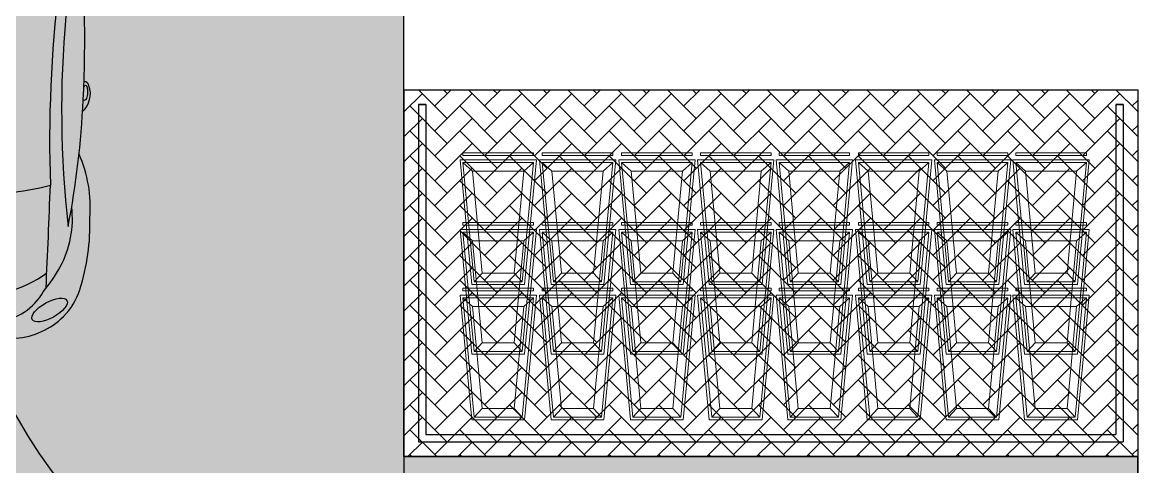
# Model space of a CAD drawing. Header units: inches. Extents: x -309 to 190, y -1585 to -1350.
# Drawn here: x -244.13 to -236.53, y -1383.18 to -1380.15 of the extents above; entities that cross this region are included whole.
import ezdxf
from ezdxf.lldxf.tags import DXFTag

# ---------------------------------------------------------------- set-up
doc = ezdxf.new("R2010")
doc.units = ezdxf.units.IN
doc.header["$MEASUREMENT"] = 0
doc.layers.get('0').update_dxf_attribs({"color": 9, "linetype": 'CONTINUOUS'})
for name, color, linetype in [('CARP', 9, 'CONTINUOUS'), ('CO-autos', 9, 'CONTINUOUS'), ('HACHS', 9, 'CONTINUOUS'), ('PROY', 9, 'HIDDEN2')]:
    doc.layers.add(name, color=color, linetype=linetype)
doc.layers.add('None', color=9, linetype='CONTINUOUS', lineweight=5)
tags = doc.linetypes.add('HIDDEN2', pattern=[0.1875, 0.125, -0.0625]).pattern_tags.tags
tags[6:7] = [DXFTag(74, 4), DXFTag(75, 0), DXFTag(340, '0'), DXFTag(46, 1.0), DXFTag(50, 0.0), DXFTag(44, 0.0), DXFTag(45, 0.0)]
tags[4:5] = [DXFTag(74, 4), DXFTag(75, 0), DXFTag(340, '0'), DXFTag(46, 1.0), DXFTag(50, 0.0), DXFTag(44, 0.0), DXFTag(45, 0.0)]

# ---------------------------------------------------------------- blocks, each defined once
blk = doc.blocks.new('newbp')
at = {"linetype": 'Continuous'}
for centre, radius, start, end in [((-0.0082, 0.7726), 0.0318, 97.34701, 181.04705), ((-0.0046, 0.7821), 0.0102, 105.92501, 249.04371), ((0.0392, 0.6593), 0.1537, 42.31848, 109.57804), ((0.029, 0.6645), 0.1324, 87.10466, 105.92501), ((0.0399, 0.7308), 0.0661, 63.21809, 93.64826), ((0.7711, -0.0389), 0.8513, 85.54765, 113.83054), ((0.8797, -0.5761), 1.3866, 72.33332, 91.7581), ((-0.2954, -6.3359), 7.1125, 86.98264, 96.31375), ((0.0609, 0.7729), 0.0191, 341.30473, 62.64473), ((-0.1867, -4.9427), 5.7156, 79.10653, 87.33549), ((1.1721, 0.3418), 0.4233, 44.63463, 72.33332), ((0.1417, 7.3756), 6.7477, 264.88453, 276.39626), ((0.8451, 0.0556), 0.6418, 61.37851, 96.95324), ((0.3473, 9.0377), 8.487, 263.27314, 271.89151), ((0.666, -0.2725), 1.0156, 50.34167, 61.37851), ((1.138, 0.3017), 0.4758, 3.79089, 45.18436), ((-1.2672, 0.0671), 1.9565, 357.93702, 14.4502), ((-1.5754, -60.4002), 60.9953, 87.306076, 87.930416), ((0.5026, 0.0407), 0.8476, 357.01927, 35.43946), ((1.1447, 0.1976), 0.3549, 3.29778, 61.46226)]:
    blk.add_arc(centre, radius, start, end, dxfattribs=at)
blk.add_ellipse((1.4316, 0.5507), major_axis=(-0.0614, 0.1116), ratio=0.405921, dxfattribs=at)
blk = doc.blocks.new('Nbettle_Pl')
at = {"xscale": 1.088628099999992, "yscale": 1.088628099999992, "zscale": 1.088628099999992, "rotation": 180}
blk.add_blockref('newbp', (0.9961, -0.1738), dxfattribs=at)

msp = doc.modelspace()

# ---------------------------------------------------------------- hatches: boundary and pattern name
at = {"layer": 'HACHS'}
h = msp.add_hatch(dxfattribs=at)
h.set_pattern_fill('AR-HBONE', color=256, scale=0.03, angle=-1e-14)
edge = h.paths.add_edge_path()
edge.add_line((-257.5318, -1375.7982), (-262.5318, -1375.7982))
edge.add_line((-262.5318, -1375.7982), (-262.5318, -1379.3882))
edge.add_line((-262.5318, -1379.3882), (-264.4918, -1379.3882))
edge.add_line((-264.4918, -1379.3882), (-264.4918, -1375.571))
edge.add_line((-264.4918, -1375.571), (-268.5332, -1379.6124))
edge.add_line((-268.5332, -1379.6124), (-268.5332, -1380.2142))
edge.add_line((-268.5332, -1380.2142), (-263.5318, -1380.2142))
edge.add_line((-263.5318, -1380.2142), (-263.5318, -1395.2142))
edge.add_line((-263.5318, -1395.2142), (-268.5318, -1395.2142))
edge.add_line((-268.5318, -1395.2142), (-268.5318, -1397.7142))
edge.add_line((-268.5318, -1397.7142), (-263.5318, -1397.7142))
edge.add_line((-263.5318, -1397.7142), (-263.5318, -1415.2142))
edge.add_line((-263.5318, -1415.2142), (-268.403, -1415.2142))
edge.add_line((-268.403, -1415.2142), (-264.409, -1419.2082))
edge.add_line((-264.409, -1419.2082), (-236.5318, -1419.2082))
edge.add_line((-236.5318, -1419.2082), (-236.5318, -1417.9618))
edge.add_line((-236.5318, -1417.9618), (-241.5318, -1417.9618))
edge.add_line((-241.5318, -1417.9618), (-241.5318, -1400.4618))
edge.add_line((-241.5318, -1400.4618), (-236.5318, -1400.4618))
edge.add_line((-236.5318, -1400.4618), (-236.5318, -1395.3142))
edge.add_line((-236.5318, -1395.3142), (-241.5318, -1395.3142))
edge.add_line((-241.5318, -1395.3142), (-241.5318, -1375.7982))
edge.add_line((-241.5318, -1375.7982), (-246.5318, -1375.7982))
edge.add_line((-246.5318, -1375.7982), (-246.5318, -1378.4182))
edge.add_arc((-246.9318, -1378.4182), 0.4, -90, 0, ccw=False)
edge.add_line((-246.9318, -1378.8182), (-257.1318, -1378.8182))
edge.add_arc((-257.1318, -1378.4182), 0.4, 180, 270, ccw=False)
edge.add_line((-257.5318, -1378.4182), (-257.5318, -1376.0565))
edge.add_line((-257.5318, -1376.0565), (-257.5318, -1375.7982))
h.paths.add_polyline_path([(-247.5318, -1385.3142), (-257.5318, -1385.3142), (-257.5318, -1395.3142), (-247.5318, -1395.3142)], flags=16)
h.paths.add_polyline_path([(-257.5318, -1397.7142), (-247.5318, -1397.7142), (-247.5318, -1412.7142), (-257.5318, -1412.7142)], flags=16)
h.paths.add_polyline_path([(-238.3318, -1395.6392), (-238.3318, -1397.4892), (-237.9318, -1397.4892), (-237.9318, -1395.6392)], flags=0)
h.paths.add_polyline_path([(-237.5318, -1395.6392), (-237.5318, -1397.4892), (-237.1318, -1397.4892), (-237.1318, -1395.6392)], flags=16)
h.paths.add_polyline_path([(-238.3318, -1395.6392), (-238.3318, -1397.4892), (-237.9318, -1397.4892), (-237.9318, -1395.6392)], flags=16)
h.paths.add_polyline_path([(-237.5318, -1395.6392), (-237.5318, -1397.4892), (-237.1318, -1397.4892), (-237.1318, -1395.6392)], flags=0)
h.paths.add_polyline_path([(-239.5318, -1395.6392), (-239.5318, -1397.4892), (-239.9318, -1397.4892), (-239.9318, -1395.6392)], flags=0)
h.paths.add_polyline_path([(-240.3318, -1395.6392), (-240.3318, -1397.4892), (-240.7318, -1397.4892), (-240.7318, -1395.6392)], flags=16)
h.paths.add_polyline_path([(-241.1318, -1395.6392), (-241.1318, -1397.4892), (-241.5318, -1397.4892), (-241.5318, -1395.6392)], flags=16)
h.paths.add_polyline_path([(-241.9318, -1395.6392), (-241.9318, -1397.4892), (-242.3318, -1397.4892), (-242.3318, -1395.6392)], flags=0)
h.paths.add_polyline_path([(-238.7318, -1395.6392), (-238.7318, -1397.4892), (-239.1318, -1397.4892), (-239.1318, -1395.6392)], flags=16)
h.paths.add_polyline_path([(-239.5318, -1395.6392), (-239.5318, -1397.4892), (-239.9318, -1397.4892), (-239.9318, -1395.6392)], flags=16)
h.paths.add_polyline_path([(-240.3318, -1395.6392), (-240.3318, -1397.4892), (-240.7318, -1397.4892), (-240.7318, -1395.6392)], flags=0)
h.paths.add_polyline_path([(-241.9318, -1395.6392), (-241.9318, -1397.4892), (-242.3318, -1397.4892), (-242.3318, -1395.6392)], flags=16)
h.paths.add_polyline_path([(-238.7318, -1395.6392), (-238.7318, -1397.4892), (-239.1318, -1397.4892), (-239.1318, -1395.6392)], flags=0)
h.paths.add_polyline_path([(-243.1318, -1395.6392), (-243.1318, -1397.4892), (-242.7318, -1397.4892), (-242.7318, -1395.6392)], flags=16)
h.paths.add_polyline_path([(-243.9318, -1395.6392), (-243.9318, -1397.4892), (-243.5318, -1397.4892), (-243.5318, -1395.6392)], flags=0)
h.paths.add_polyline_path([(-243.1318, -1395.6392), (-243.1318, -1397.4892), (-242.7318, -1397.4892), (-242.7318, -1395.6392)], flags=0)
h.paths.add_polyline_path([(-243.9318, -1395.6392), (-243.9318, -1397.4892), (-243.5318, -1397.4892), (-243.5318, -1395.6392)], flags=16)
h.paths.add_polyline_path([(-244.7318, -1395.6392), (-244.7318, -1397.4892), (-244.3318, -1397.4892), (-244.3318, -1395.6392)], flags=16)
h.paths.add_polyline_path([(-258.3318, -1395.6392), (-258.3318, -1397.4892), (-257.9318, -1397.4892), (-257.9318, -1395.6392)], flags=16)
h.paths.add_polyline_path([(-259.9318, -1395.6392), (-259.9318, -1397.4892), (-259.5318, -1397.4892), (-259.5318, -1395.6392)], flags=16)
h.paths.add_polyline_path([(-259.1318, -1395.6392), (-259.1318, -1397.4892), (-258.7318, -1397.4892), (-258.7318, -1395.6392)], flags=0)
h.paths.add_polyline_path([(-258.3318, -1395.6392), (-258.3318, -1397.4892), (-257.9318, -1397.4892), (-257.9318, -1395.6392)], flags=0)
h.paths.add_polyline_path([(-259.9318, -1395.6392), (-259.9318, -1397.4892), (-259.5318, -1397.4892), (-259.5318, -1395.6392)], flags=0)
h.paths.add_polyline_path([(-259.1318, -1395.6392), (-259.1318, -1397.4892), (-258.7318, -1397.4892), (-258.7318, -1395.6392)], flags=16)
h.paths.add_polyline_path([(-246.3318, -1395.6392), (-246.3318, -1397.4892), (-245.9318, -1397.4892), (-245.9318, -1395.6392)], flags=0)
h.paths.add_polyline_path([(-245.5318, -1395.6392), (-245.5318, -1397.4892), (-245.1318, -1397.4892), (-245.1318, -1395.6392)], flags=16)
h.paths.add_polyline_path([(-247.1318, -1395.6392), (-247.1318, -1397.4892), (-246.7318, -1397.4892), (-246.7318, -1395.6392)], flags=16)
h.paths.add_polyline_path([(-246.3318, -1395.6392), (-246.3318, -1397.4892), (-245.9318, -1397.4892), (-245.9318, -1395.6392)], flags=16)
h.paths.add_polyline_path([(-245.5318, -1395.6392), (-245.5318, -1397.4892), (-245.1318, -1397.4892), (-245.1318, -1395.6392)], flags=0)
h.paths.add_polyline_path([(-247.1318, -1395.6392), (-247.1318, -1397.4892), (-246.7318, -1397.4892), (-246.7318, -1395.6392)], flags=0)
h.paths.add_polyline_path([(-256.3318, -1395.6392), (-256.3318, -1397.4892), (-256.7318, -1397.4892), (-256.7318, -1395.6392)], flags=0)
h.paths.add_polyline_path([(-257.1318, -1395.6392), (-257.1318, -1397.4892), (-257.5318, -1397.4892), (-257.5318, -1395.6392)], flags=16)
h.paths.add_polyline_path([(-253.1318, -1395.6392), (-253.1318, -1397.4892), (-253.5318, -1397.4892), (-253.5318, -1395.6392)], flags=0)
h.paths.add_polyline_path([(-253.9318, -1395.6392), (-253.9318, -1397.4892), (-254.3318, -1397.4892), (-254.3318, -1395.6392)], flags=0)
h.paths.add_polyline_path([(-254.7318, -1395.6392), (-254.7318, -1397.4892), (-255.1318, -1397.4892), (-255.1318, -1395.6392)], flags=0)
h.paths.add_polyline_path([(-255.5318, -1395.6392), (-255.5318, -1397.4892), (-255.9318, -1397.4892), (-255.9318, -1395.6392)], flags=16)
h.paths.add_polyline_path([(-252.3318, -1395.6392), (-252.3318, -1397.4892), (-252.7318, -1397.4892), (-252.7318, -1395.6392)], flags=0)
h.paths.add_polyline_path([(-247.5318, -1395.6392), (-247.5318, -1397.4892), (-247.9318, -1397.4892), (-247.9318, -1395.6392)], flags=16)
h.paths.add_polyline_path([(-249.1318, -1395.6392), (-249.1318, -1397.4892), (-249.5318, -1397.4892), (-249.5318, -1395.6392)], flags=16)
h.paths.add_polyline_path([(-249.9318, -1395.6392), (-249.9318, -1397.4892), (-250.3318, -1397.4892), (-250.3318, -1395.6392)], flags=0)
h.paths.add_polyline_path([(-250.7318, -1395.6392), (-250.7318, -1397.4892), (-251.1318, -1397.4892), (-251.1318, -1395.6392)], flags=0)
h.paths.add_polyline_path([(-251.5318, -1395.6392), (-251.5318, -1397.4892), (-251.9318, -1397.4892), (-251.9318, -1395.6392)], flags=16)
h.paths.add_polyline_path([(-248.3318, -1395.6392), (-248.3318, -1397.4892), (-248.7318, -1397.4892), (-248.7318, -1395.6392)], flags=0)
h.paths.add_polyline_path([(-256.3318, -1395.6392), (-256.3318, -1397.4892), (-256.7318, -1397.4892), (-256.7318, -1395.6392)], flags=16)
h.paths.add_polyline_path([(-257.1318, -1395.6392), (-257.1318, -1397.4892), (-257.5318, -1397.4892), (-257.5318, -1395.6392)], flags=0)
h.paths.add_polyline_path([(-253.1318, -1395.6392), (-253.1318, -1397.4892), (-253.5318, -1397.4892), (-253.5318, -1395.6392)], flags=16)
h.paths.add_polyline_path([(-253.9318, -1395.6392), (-253.9318, -1397.4892), (-254.3318, -1397.4892), (-254.3318, -1395.6392)], flags=16)
h.paths.add_polyline_path([(-254.7318, -1395.6392), (-254.7318, -1397.4892), (-255.1318, -1397.4892), (-255.1318, -1395.6392)], flags=16)
h.paths.add_polyline_path([(-255.5318, -1395.6392), (-255.5318, -1397.4892), (-255.9318, -1397.4892), (-255.9318, -1395.6392)], flags=0)
h.paths.add_polyline_path([(-252.3318, -1395.6392), (-252.3318, -1397.4892), (-252.7318, -1397.4892), (-252.7318, -1395.6392)], flags=16)
h.paths.add_polyline_path([(-247.5318, -1395.6392), (-247.5318, -1397.4892), (-247.9318, -1397.4892), (-247.9318, -1395.6392)], flags=0)
h.paths.add_polyline_path([(-249.1318, -1395.6392), (-249.1318, -1397.4892), (-249.5318, -1397.4892), (-249.5318, -1395.6392)], flags=0)
h.paths.add_polyline_path([(-249.9318, -1395.6392), (-249.9318, -1397.4892), (-250.3318, -1397.4892), (-250.3318, -1395.6392)], flags=16)
h.paths.add_polyline_path([(-250.7318, -1395.6392), (-250.7318, -1397.4892), (-251.1318, -1397.4892), (-251.1318, -1395.6392)], flags=16)
h.paths.add_polyline_path([(-251.5318, -1395.6392), (-251.5318, -1397.4892), (-251.9318, -1397.4892), (-251.9318, -1395.6392)], flags=0)
h.paths.add_polyline_path([(-248.3318, -1395.6392), (-248.3318, -1397.4892), (-248.7318, -1397.4892), (-248.7318, -1395.6392)], flags=16)
h.paths.add_polyline_path([(-260.7318, -1395.6392), (-260.7318, -1397.4892), (-260.3318, -1397.4892), (-260.3318, -1395.6392)], flags=16)
h.paths.add_polyline_path([(-261.5318, -1395.6392), (-261.5318, -1397.4892), (-261.1318, -1397.4892), (-261.1318, -1395.6392)], flags=16)
h.paths.add_polyline_path([(-262.3318, -1395.6392), (-262.3318, -1397.4892), (-261.9318, -1397.4892), (-261.9318, -1395.6392)], flags=16)
h.paths.add_polyline_path([(-263.1318, -1395.6392), (-263.1318, -1397.4892), (-262.7318, -1397.4892), (-262.7318, -1395.6392)], flags=16)
h.paths.add_polyline_path([(-261.5318, -1395.6392), (-261.5318, -1397.4892), (-261.1318, -1397.4892), (-261.1318, -1395.6392)], flags=0)
h.paths.add_polyline_path([(-262.3318, -1395.6392), (-262.3318, -1397.4892), (-261.9318, -1397.4892), (-261.9318, -1395.6392)], flags=0)
h.paths.add_polyline_path([(-263.1318, -1395.6392), (-263.1318, -1397.4892), (-262.7318, -1397.4892), (-262.7318, -1395.6392)], flags=0)
h.paths.add_polyline_path([(-243.7431, -1376.3182), (-243.7431, -1378.1682), (-243.3431, -1378.1682), (-243.3431, -1376.3182)], flags=0)
h.paths.add_polyline_path([(-242.9431, -1376.3182), (-242.9431, -1378.1682), (-242.5431, -1378.1682), (-242.5431, -1376.3182)], flags=16)
h.paths.add_polyline_path([(-242.1431, -1376.3182), (-242.1431, -1378.1682), (-241.7431, -1378.1682), (-241.7431, -1376.3182)], flags=0)
h.paths.add_polyline_path([(-243.7431, -1376.3182), (-243.7431, -1378.1682), (-243.3431, -1378.1682), (-243.3431, -1376.3182)], flags=16)
h.paths.add_polyline_path([(-242.9431, -1376.3182), (-242.9431, -1378.1682), (-242.5431, -1378.1682), (-242.5431, -1376.3182)], flags=0)
h.paths.add_polyline_path([(-242.1431, -1376.3182), (-242.1431, -1378.1682), (-241.7431, -1378.1682), (-241.7431, -1376.3182)], flags=16)
h.paths.add_polyline_path([(-244.1431, -1376.3182), (-244.1431, -1378.1682), (-244.5431, -1378.1682), (-244.5431, -1376.3182)], flags=16)
h.paths.add_polyline_path([(-246.1431, -1376.3182), (-246.1431, -1378.1682), (-245.7431, -1378.1682), (-245.7431, -1376.3182)], flags=16)
h.paths.add_polyline_path([(-244.9431, -1376.3182), (-244.9431, -1378.1682), (-245.3431, -1378.1682), (-245.3431, -1376.3182)], flags=16)
h.paths.add_polyline_path([(-244.9431, -1376.3182), (-244.9431, -1378.1682), (-245.3431, -1378.1682), (-245.3431, -1376.3182)], flags=0)
h = msp.add_hatch(dxfattribs=at)
h.set_pattern_fill('AR-HBONE', color=256, scale=0.03, angle=-1e-14)
h.paths.add_polyline_path([(-236.5318, -1383.1142), (-241.5318, -1383.1142), (-241.5318, -1395.3142), (-236.5318, -1395.3142)])
h.paths.add_polyline_path([(-236.5318, -1400.4618), (-241.5318, -1400.4618), (-241.5318, -1417.9618), (-236.5318, -1417.9618)])
h.paths.add_polyline_path([(-257.5318, -1397.7142), (-247.5318, -1397.7142), (-247.5318, -1412.7142), (-257.5318, -1412.7142)])
h.paths.add_polyline_path([(-247.5318, -1385.3142), (-257.5318, -1385.3142), (-257.5318, -1395.3142), (-247.5318, -1395.3142)])
h.paths.add_polyline_path([(-268.5318, -1395.2142), (-263.5318, -1395.2142), (-263.5318, -1380.2142), (-268.5318, -1380.2142)])
h.paths.add_polyline_path([(-263.5318, -1415.2142), (-268.5318, -1415.2142), (-268.5318, -1397.7142), (-263.5318, -1397.7142)])
h = msp.add_hatch(dxfattribs=at)
h.set_pattern_fill('AR-HBONE', color=256, scale=0.03, angle=-1e-14)
h.paths.add_polyline_path([(-236.5318, -1383.1142), (-241.5318, -1383.1142), (-241.5318, -1380.6142), (-236.5318, -1380.6142)])

# ---------------------------------------------------------------- linework, layer by layer
for p, q in [((-241.5318, -1380.6142), (-241.5318, -1395.3142)), ((-241.5318, -1380.6142), (-236.5318, -1380.6142)), ((-241.5318, -1380.6142), (-236.5318, -1380.6142)), ((-241.5318, -1380.6142), (-241.5318, -1395.3142)), ((-241.5318, -1380.6142), (-236.5318, -1380.6142)), ((-241.5318, -1380.6142), (-236.5318, -1380.6142)), ((-236.5318, -1380.6142), (-236.5318, -1395.3142)), ((-236.5318, -1380.6142), (-236.5318, -1395.3142)), ((-241.3818, -1380.7142), (-241.4318, -1380.7142)), ((-241.4318, -1380.7142), (-241.4318, -1383.0142)), ((-241.4318, -1380.7142), (-241.3818, -1380.7142)), ((-241.3818, -1380.7142), (-241.4318, -1380.7142)), ((-241.4318, -1380.7142), (-241.4318, -1383.0142)), ((-241.4318, -1380.7142), (-241.3818, -1380.7142)), ((-241.4318, -1380.7142), (-241.4318, -1383.0142)), ((-241.4318, -1380.7142), (-241.4318, -1383.0142)), ((-241.4318, -1380.7142), (-241.4318, -1383.0142)), ((-241.3818, -1380.7142), (-241.3818, -1382.9642)), ((-241.3818, -1380.7142), (-241.3818, -1382.9642)), ((-236.6318, -1380.7142), (-236.6818, -1380.7142)), ((-236.6818, -1380.7142), (-236.6318, -1380.7142)), ((-236.6818, -1380.7142), (-236.6818, -1382.9642)), ((-236.6318, -1380.7142), (-236.6818, -1380.7142)), ((-236.6818, -1380.7142), (-236.6318, -1380.7142)), ((-236.6818, -1380.7142), (-236.6818, -1382.9642)), ((-236.6318, -1380.7142), (-236.6318, -1383.0142)), ((-236.6318, -1380.7142), (-236.6318, -1383.0142)), ((-236.6318, -1380.7142), (-236.6318, -1383.0142)), ((-236.6318, -1380.7142), (-236.6318, -1383.0142)), ((-241.3818, -1382.9642), (-236.6818, -1382.9642)), ((-241.3818, -1382.9642), (-236.6818, -1382.9642)), ((-241.4318, -1383.0142), (-236.6318, -1383.0142)), ((-241.4318, -1383.0142), (-236.6318, -1383.0142)), ((-241.5318, -1383.1142), (-236.5318, -1383.1142)), ((-241.5318, -1383.1142), (-236.5318, -1383.1142)), ((-241.5318, -1383.1142), (-236.5318, -1383.1142)), ((-241.5318, -1383.1142), (-236.5318, -1383.1142))]:
    msp.add_line(p, q)
for points in [[(-236.5318, -1383.1142), (-241.5318, -1383.1142), (-241.5318, -1380.6142), (-236.5318, -1380.6142)], [(-236.5318, -1383.1142), (-241.5318, -1383.1142), (-241.5318, -1395.3142), (-236.5318, -1395.3142)]]:
    msp.add_lwpolyline(points, close=True)
at = {"layer": 'CARP', "flags": 128}
msp.add_lwpolyline([(-241.5318, -1380.6142), (-241.5318, -1375.7982)], dxfattribs=at)
at = {"layer": 'None', "linetype": 'HIDDEN2', "lineweight": 0, "ltscale": 8}
for p, q in [((-241.0636, -1381.1692), (-241.1295, -1381.1092)), ((-241.0636, -1381.1692), (-241.1295, -1381.1092)), ((-240.715, -1381.1692), (-240.6491, -1381.1092)), ((-240.715, -1381.1692), (-240.6491, -1381.1092)), ((-240.5228, -1381.1692), (-240.5887, -1381.1092)), ((-240.5228, -1381.1692), (-240.5887, -1381.1092)), ((-240.1742, -1381.1692), (-240.1083, -1381.1092)), ((-240.1742, -1381.1692), (-240.1083, -1381.1092)), ((-239.9821, -1381.1692), (-240.048, -1381.1092)), ((-239.9821, -1381.1692), (-240.048, -1381.1092)), ((-239.6334, -1381.1692), (-239.5675, -1381.1092)), ((-239.6334, -1381.1692), (-239.5675, -1381.1092)), ((-239.4449, -1381.1692), (-239.5108, -1381.1092)), ((-239.4449, -1381.1692), (-239.5108, -1381.1092)), ((-239.0963, -1381.1692), (-239.0303, -1381.1092)), ((-239.0963, -1381.1692), (-239.0303, -1381.1092)), ((-238.9096, -1381.1692), (-238.9755, -1381.1092)), ((-238.9096, -1381.1692), (-238.9755, -1381.1092)), ((-238.5609, -1381.1692), (-238.495, -1381.1092)), ((-238.5609, -1381.1692), (-238.495, -1381.1092)), ((-238.3688, -1381.1692), (-238.4347, -1381.1092)), ((-238.3688, -1381.1692), (-238.4347, -1381.1092)), ((-238.0202, -1381.1692), (-237.9543, -1381.1092)), ((-238.0202, -1381.1692), (-237.9543, -1381.1092)), ((-237.8316, -1381.1692), (-237.8975, -1381.1092)), ((-237.8316, -1381.1692), (-237.8975, -1381.1092)), ((-237.483, -1381.1692), (-237.4171, -1381.1092)), ((-237.483, -1381.1692), (-237.4171, -1381.1092)), ((-237.2963, -1381.1692), (-237.3622, -1381.1092)), ((-237.2963, -1381.1692), (-237.3622, -1381.1092)), ((-236.9477, -1381.1692), (-236.8817, -1381.1092)), ((-236.9477, -1381.1692), (-236.8817, -1381.1092)), ((-241.0636, -1381.6439), (-241.1295, -1381.5839)), ((-241.0636, -1381.6439), (-241.1295, -1381.5839)), ((-240.715, -1381.6439), (-240.6491, -1381.5839)), ((-240.715, -1381.6439), (-240.6491, -1381.5839)), ((-240.5228, -1381.6439), (-240.5887, -1381.5839)), ((-240.5228, -1381.6439), (-240.5887, -1381.5839)), ((-240.1742, -1381.6439), (-240.1083, -1381.5839)), ((-240.1742, -1381.6439), (-240.1083, -1381.5839)), ((-239.9821, -1381.6439), (-240.048, -1381.5839)), ((-239.9821, -1381.6439), (-240.048, -1381.5839)), ((-239.6334, -1381.6439), (-239.5675, -1381.5839)), ((-239.6334, -1381.6439), (-239.5675, -1381.5839)), ((-239.4449, -1381.6439), (-239.5108, -1381.5839)), ((-239.4449, -1381.6439), (-239.5108, -1381.5839)), ((-239.0963, -1381.6439), (-239.0303, -1381.5839)), ((-239.0963, -1381.6439), (-239.0303, -1381.5839)), ((-238.9096, -1381.6439), (-238.9755, -1381.5839)), ((-238.9096, -1381.6439), (-238.9755, -1381.5839)), ((-238.5609, -1381.6439), (-238.495, -1381.5839)), ((-238.5609, -1381.6439), (-238.495, -1381.5839)), ((-238.3688, -1381.6439), (-238.4347, -1381.5839)), ((-238.3688, -1381.6439), (-238.4347, -1381.5839)), ((-238.0202, -1381.6439), (-237.9543, -1381.5839)), ((-238.0202, -1381.6439), (-237.9543, -1381.5839)), ((-237.8316, -1381.6439), (-237.8975, -1381.5839)), ((-237.8316, -1381.6439), (-237.8975, -1381.5839)), ((-237.483, -1381.6439), (-237.4171, -1381.5839)), ((-237.483, -1381.6439), (-237.4171, -1381.5839)), ((-237.2963, -1381.6439), (-237.3622, -1381.5839)), ((-237.2963, -1381.6439), (-237.3622, -1381.5839)), ((-236.9477, -1381.6439), (-236.8817, -1381.5839)), ((-236.9477, -1381.6439), (-236.8817, -1381.5839)), ((-241.0529, -1382.3979), (-240.9983, -1382.3379)), ((-241.0529, -1382.3979), (-240.9983, -1382.3379)), ((-240.7257, -1382.3979), (-240.7803, -1382.3379)), ((-240.7257, -1382.3979), (-240.7803, -1382.3379)), ((-240.5121, -1382.3979), (-240.4575, -1382.3379)), ((-240.5121, -1382.3979), (-240.4575, -1382.3379)), ((-240.1849, -1382.3979), (-240.2395, -1382.3379)), ((-240.1849, -1382.3979), (-240.2395, -1382.3379)), ((-239.9714, -1382.3979), (-239.9168, -1382.3379)), ((-239.9714, -1382.3979), (-239.9168, -1382.3379)), ((-239.6441, -1382.3979), (-239.6988, -1382.3379)), ((-239.6441, -1382.3979), (-239.6988, -1382.3379)), ((-239.4342, -1382.3979), (-239.3796, -1382.3379)), ((-239.4342, -1382.3979), (-239.3796, -1382.3379)), ((-239.107, -1382.3979), (-239.1616, -1382.3379)), ((-239.107, -1382.3979), (-239.1616, -1382.3379)), ((-238.8989, -1382.3979), (-238.8442, -1382.3379)), ((-238.8989, -1382.3979), (-238.8442, -1382.3379)), ((-238.5716, -1382.3979), (-238.6262, -1382.3379)), ((-238.5716, -1382.3979), (-238.6262, -1382.3379)), ((-238.3581, -1382.3979), (-238.3035, -1382.3379)), ((-238.3581, -1382.3979), (-238.3035, -1382.3379)), ((-238.0309, -1382.3979), (-238.0855, -1382.3379)), ((-238.0309, -1382.3979), (-238.0855, -1382.3379)), ((-237.8209, -1382.3979), (-237.7663, -1382.3379)), ((-237.8209, -1382.3979), (-237.7663, -1382.3379)), ((-237.4937, -1382.3979), (-237.5483, -1382.3379)), ((-237.4937, -1382.3979), (-237.5483, -1382.3379)), ((-237.2856, -1382.3979), (-237.231, -1382.3379)), ((-237.2856, -1382.3979), (-237.231, -1382.3379)), ((-236.9584, -1382.3979), (-237.013, -1382.3379)), ((-236.9584, -1382.3979), (-237.013, -1382.3379))]:
    msp.add_line(p, q, dxfattribs=at)
at = {"layer": 'None', "linetype": 'HIDDEN2', "lineweight": 0, "ltscale": 0.5}
for p, q in [((-241.0529, -1381.9232), (-240.9983, -1381.8632)), ((-241.0529, -1381.9232), (-240.9983, -1381.8632)), ((-240.7257, -1381.9232), (-240.7803, -1381.8632)), ((-240.7257, -1381.9232), (-240.7803, -1381.8632)), ((-240.5121, -1381.9232), (-240.4575, -1381.8632)), ((-240.5121, -1381.9232), (-240.4575, -1381.8632)), ((-240.1849, -1381.9232), (-240.2395, -1381.8632)), ((-240.1849, -1381.9232), (-240.2395, -1381.8632)), ((-239.9714, -1381.9232), (-239.9168, -1381.8632)), ((-239.9714, -1381.9232), (-239.9168, -1381.8632)), ((-239.6441, -1381.9232), (-239.6988, -1381.8632)), ((-239.6441, -1381.9232), (-239.6988, -1381.8632)), ((-239.4342, -1381.9232), (-239.3796, -1381.8632)), ((-239.4342, -1381.9232), (-239.3796, -1381.8632)), ((-239.107, -1381.9232), (-239.1616, -1381.8632)), ((-239.107, -1381.9232), (-239.1616, -1381.8632)), ((-238.8989, -1381.9232), (-238.8442, -1381.8632)), ((-238.8989, -1381.9232), (-238.8442, -1381.8632)), ((-238.5716, -1381.9232), (-238.6262, -1381.8632)), ((-238.5716, -1381.9232), (-238.6262, -1381.8632)), ((-238.3581, -1381.9232), (-238.3035, -1381.8632)), ((-238.3581, -1381.9232), (-238.3035, -1381.8632)), ((-238.0309, -1381.9232), (-238.0855, -1381.8632)), ((-238.0309, -1381.9232), (-238.0855, -1381.8632)), ((-237.8209, -1381.9232), (-237.7663, -1381.8632)), ((-237.8209, -1381.9232), (-237.7663, -1381.8632)), ((-237.4937, -1381.9232), (-237.5483, -1381.8632)), ((-237.4937, -1381.9232), (-237.5483, -1381.8632)), ((-237.2856, -1381.9232), (-237.231, -1381.8632)), ((-237.2856, -1381.9232), (-237.231, -1381.8632)), ((-236.9584, -1381.9232), (-237.013, -1381.8632)), ((-236.9584, -1381.9232), (-237.013, -1381.8632))]:
    msp.add_line(p, q, dxfattribs=at)
at = {"layer": 'None', "linetype": 'Continuous', "lineweight": 0}
for p, q in [((-241.0636, -1382.0922), (-241.1295, -1382.0322)), ((-241.0636, -1382.0922), (-241.1295, -1382.0322)), ((-240.715, -1382.0922), (-240.6491, -1382.0322)), ((-240.715, -1382.0922), (-240.6491, -1382.0322)), ((-240.5228, -1382.0922), (-240.5887, -1382.0322)), ((-240.5228, -1382.0922), (-240.5887, -1382.0322)), ((-240.1742, -1382.0922), (-240.1083, -1382.0322)), ((-240.1742, -1382.0922), (-240.1083, -1382.0322)), ((-239.9821, -1382.0922), (-240.048, -1382.0322)), ((-239.9821, -1382.0922), (-240.048, -1382.0322)), ((-239.6334, -1382.0922), (-239.5675, -1382.0322)), ((-239.6334, -1382.0922), (-239.5675, -1382.0322)), ((-239.4449, -1382.0922), (-239.5108, -1382.0322)), ((-239.4449, -1382.0922), (-239.5108, -1382.0322)), ((-239.0963, -1382.0922), (-239.0303, -1382.0322)), ((-239.0963, -1382.0922), (-239.0303, -1382.0322)), ((-238.9096, -1382.0922), (-238.9755, -1382.0322)), ((-238.9096, -1382.0922), (-238.9755, -1382.0322)), ((-238.5609, -1382.0922), (-238.495, -1382.0322)), ((-238.5609, -1382.0922), (-238.495, -1382.0322)), ((-238.3688, -1382.0922), (-238.4347, -1382.0322)), ((-238.3688, -1382.0922), (-238.4347, -1382.0322)), ((-238.0202, -1382.0922), (-237.9543, -1382.0322)), ((-238.0202, -1382.0922), (-237.9543, -1382.0322)), ((-237.8316, -1382.0922), (-237.8975, -1382.0322)), ((-237.8316, -1382.0922), (-237.8975, -1382.0322)), ((-237.483, -1382.0922), (-237.4171, -1382.0322)), ((-237.483, -1382.0922), (-237.4171, -1382.0322)), ((-237.2963, -1382.0922), (-237.3622, -1382.0322)), ((-237.2963, -1382.0922), (-237.3622, -1382.0322)), ((-236.9477, -1382.0922), (-236.8817, -1382.0322)), ((-236.9477, -1382.0922), (-236.8817, -1382.0322)), ((-241.0529, -1382.8462), (-240.9983, -1382.7862)), ((-241.0529, -1382.8462), (-240.9983, -1382.7862)), ((-240.7257, -1382.8462), (-240.7803, -1382.7862)), ((-240.7257, -1382.8462), (-240.7803, -1382.7862)), ((-240.5121, -1382.8462), (-240.4575, -1382.7862)), ((-240.5121, -1382.8462), (-240.4575, -1382.7862)), ((-240.1849, -1382.8462), (-240.2395, -1382.7862)), ((-240.1849, -1382.8462), (-240.2395, -1382.7862)), ((-239.9714, -1382.8462), (-239.9168, -1382.7862)), ((-239.9714, -1382.8462), (-239.9168, -1382.7862)), ((-239.6441, -1382.8462), (-239.6988, -1382.7862)), ((-239.6441, -1382.8462), (-239.6988, -1382.7862)), ((-239.4342, -1382.8462), (-239.3796, -1382.7862)), ((-239.4342, -1382.8462), (-239.3796, -1382.7862)), ((-239.107, -1382.8462), (-239.1616, -1382.7862)), ((-239.107, -1382.8462), (-239.1616, -1382.7862)), ((-238.8989, -1382.8462), (-238.8442, -1382.7862)), ((-238.8989, -1382.8462), (-238.8442, -1382.7862)), ((-238.5716, -1382.8462), (-238.6262, -1382.7862)), ((-238.5716, -1382.8462), (-238.6262, -1382.7862)), ((-238.3581, -1382.8462), (-238.3035, -1382.7862)), ((-238.3581, -1382.8462), (-238.3035, -1382.7862)), ((-238.0309, -1382.8462), (-238.0855, -1382.7862)), ((-238.0309, -1382.8462), (-238.0855, -1382.7862)), ((-237.8209, -1382.8462), (-237.7663, -1382.7862)), ((-237.8209, -1382.8462), (-237.7663, -1382.7862)), ((-237.4937, -1382.8462), (-237.5483, -1382.7862)), ((-237.4937, -1382.8462), (-237.5483, -1382.7862)), ((-237.2856, -1382.8462), (-237.231, -1382.7862)), ((-237.2856, -1382.8462), (-237.231, -1382.7862)), ((-236.9584, -1382.8462), (-237.013, -1382.7862)), ((-236.9584, -1382.8462), (-237.013, -1382.7862))]:
    msp.add_line(p, q, dxfattribs=at)
at = {"layer": 'None', "linetype": 'HIDDEN2', "lineweight": 0, "ltscale": 8}
for points in [[(-240.6491, -1381.0613), (-240.6491, -1381.0433), (-241.1295, -1381.0433), (-241.1295, -1381.0613)], [(-240.6491, -1381.0613), (-240.6491, -1381.0433), (-241.1295, -1381.0433), (-241.1295, -1381.0613)], [(-240.1083, -1381.0613), (-240.1083, -1381.0433), (-240.5887, -1381.0433), (-240.5887, -1381.0613)], [(-240.1083, -1381.0613), (-240.1083, -1381.0433), (-240.5887, -1381.0433), (-240.5887, -1381.0613)], [(-239.5675, -1381.0613), (-239.5675, -1381.0433), (-240.048, -1381.0433), (-240.048, -1381.0613)], [(-239.5675, -1381.0613), (-239.5675, -1381.0433), (-240.048, -1381.0433), (-240.048, -1381.0613)], [(-239.0303, -1381.0613), (-239.0303, -1381.0433), (-239.5108, -1381.0433), (-239.5108, -1381.0613)], [(-239.0303, -1381.0613), (-239.0303, -1381.0433), (-239.5108, -1381.0433), (-239.5108, -1381.0613)], [(-238.495, -1381.0613), (-238.495, -1381.0433), (-238.9755, -1381.0433), (-238.9755, -1381.0613)], [(-238.495, -1381.0613), (-238.495, -1381.0433), (-238.9755, -1381.0433), (-238.9755, -1381.0613)], [(-237.9543, -1381.0613), (-237.9543, -1381.0433), (-238.4347, -1381.0433), (-238.4347, -1381.0613)], [(-237.9543, -1381.0613), (-237.9543, -1381.0433), (-238.4347, -1381.0433), (-238.4347, -1381.0613)], [(-237.4171, -1381.0613), (-237.4171, -1381.0433), (-237.8975, -1381.0433), (-237.8975, -1381.0613)], [(-237.4171, -1381.0613), (-237.4171, -1381.0433), (-237.8975, -1381.0433), (-237.8975, -1381.0613)], [(-236.8817, -1381.0613), (-236.8817, -1381.0433), (-237.3622, -1381.0433), (-237.3622, -1381.0613)], [(-236.8817, -1381.0613), (-236.8817, -1381.0433), (-237.3622, -1381.0433), (-237.3622, -1381.0613)], [(-241.0529, -1381.9232), (-240.7257, -1381.9232), (-240.6491, -1381.1092), (-241.1295, -1381.1092)], [(-241.0529, -1381.9232), (-240.7257, -1381.9232), (-240.6491, -1381.1092), (-241.1295, -1381.1092)], [(-240.5121, -1381.9232), (-240.1849, -1381.9232), (-240.1083, -1381.1092), (-240.5887, -1381.1092)], [(-240.5121, -1381.9232), (-240.1849, -1381.9232), (-240.1083, -1381.1092), (-240.5887, -1381.1092)], [(-239.9714, -1381.9232), (-239.6441, -1381.9232), (-239.5675, -1381.1092), (-240.048, -1381.1092)], [(-239.9714, -1381.9232), (-239.6441, -1381.9232), (-239.5675, -1381.1092), (-240.048, -1381.1092)], [(-239.4342, -1381.9232), (-239.107, -1381.9232), (-239.0303, -1381.1092), (-239.5108, -1381.1092)], [(-239.4342, -1381.9232), (-239.107, -1381.9232), (-239.0303, -1381.1092), (-239.5108, -1381.1092)], [(-238.8989, -1381.9232), (-238.5716, -1381.9232), (-238.495, -1381.1092), (-238.9755, -1381.1092)], [(-238.8989, -1381.9232), (-238.5716, -1381.9232), (-238.495, -1381.1092), (-238.9755, -1381.1092)], [(-238.3581, -1381.9232), (-238.0309, -1381.9232), (-237.9543, -1381.1092), (-238.4347, -1381.1092)], [(-238.3581, -1381.9232), (-238.0309, -1381.9232), (-237.9543, -1381.1092), (-238.4347, -1381.1092)], [(-237.8209, -1381.9232), (-237.4937, -1381.9232), (-237.4171, -1381.1092), (-237.8975, -1381.1092)], [(-237.8209, -1381.9232), (-237.4937, -1381.9232), (-237.4171, -1381.1092), (-237.8975, -1381.1092)], [(-237.2856, -1381.9232), (-236.9584, -1381.9232), (-236.8817, -1381.1092), (-237.3622, -1381.1092)], [(-237.2856, -1381.9232), (-236.9584, -1381.9232), (-236.8817, -1381.1092), (-237.3622, -1381.1092)], [(-240.9983, -1381.8632), (-240.7803, -1381.8632), (-240.715, -1381.1692), (-241.0636, -1381.1692)], [(-240.9983, -1381.8632), (-240.7803, -1381.8632), (-240.715, -1381.1692), (-241.0636, -1381.1692)], [(-240.4575, -1381.8632), (-240.2395, -1381.8632), (-240.1742, -1381.1692), (-240.5228, -1381.1692)], [(-240.4575, -1381.8632), (-240.2395, -1381.8632), (-240.1742, -1381.1692), (-240.5228, -1381.1692)], [(-239.9168, -1381.8632), (-239.6988, -1381.8632), (-239.6334, -1381.1692), (-239.9821, -1381.1692)], [(-239.9168, -1381.8632), (-239.6988, -1381.8632), (-239.6334, -1381.1692), (-239.9821, -1381.1692)], [(-239.3796, -1381.8632), (-239.1616, -1381.8632), (-239.0963, -1381.1692), (-239.4449, -1381.1692)], [(-239.3796, -1381.8632), (-239.1616, -1381.8632), (-239.0963, -1381.1692), (-239.4449, -1381.1692)], [(-238.8442, -1381.8632), (-238.6262, -1381.8632), (-238.5609, -1381.1692), (-238.9096, -1381.1692)], [(-238.8442, -1381.8632), (-238.6262, -1381.8632), (-238.5609, -1381.1692), (-238.9096, -1381.1692)], [(-238.3035, -1381.8632), (-238.0855, -1381.8632), (-238.0202, -1381.1692), (-238.3688, -1381.1692)], [(-238.3035, -1381.8632), (-238.0855, -1381.8632), (-238.0202, -1381.1692), (-238.3688, -1381.1692)], [(-237.7663, -1381.8632), (-237.5483, -1381.8632), (-237.483, -1381.1692), (-237.8316, -1381.1692)], [(-237.7663, -1381.8632), (-237.5483, -1381.8632), (-237.483, -1381.1692), (-237.8316, -1381.1692)], [(-237.231, -1381.8632), (-237.013, -1381.8632), (-236.9477, -1381.1692), (-237.2963, -1381.1692)], [(-237.231, -1381.8632), (-237.013, -1381.8632), (-236.9477, -1381.1692), (-237.2963, -1381.1692)], [(-240.6491, -1381.536), (-240.6491, -1381.518), (-241.1295, -1381.518), (-241.1295, -1381.536)], [(-240.6491, -1381.536), (-240.6491, -1381.518), (-241.1295, -1381.518), (-241.1295, -1381.536)], [(-240.1083, -1381.536), (-240.1083, -1381.518), (-240.5887, -1381.518), (-240.5887, -1381.536)], [(-240.1083, -1381.536), (-240.1083, -1381.518), (-240.5887, -1381.518), (-240.5887, -1381.536)], [(-239.5675, -1381.536), (-239.5675, -1381.518), (-240.048, -1381.518), (-240.048, -1381.536)], [(-239.5675, -1381.536), (-239.5675, -1381.518), (-240.048, -1381.518), (-240.048, -1381.536)], [(-239.0303, -1381.536), (-239.0303, -1381.518), (-239.5108, -1381.518), (-239.5108, -1381.536)], [(-239.0303, -1381.536), (-239.0303, -1381.518), (-239.5108, -1381.518), (-239.5108, -1381.536)], [(-238.495, -1381.536), (-238.495, -1381.518), (-238.9755, -1381.518), (-238.9755, -1381.536)], [(-238.495, -1381.536), (-238.495, -1381.518), (-238.9755, -1381.518), (-238.9755, -1381.536)], [(-237.9543, -1381.536), (-237.9543, -1381.518), (-238.4347, -1381.518), (-238.4347, -1381.536)], [(-237.9543, -1381.536), (-237.9543, -1381.518), (-238.4347, -1381.518), (-238.4347, -1381.536)], [(-237.4171, -1381.536), (-237.4171, -1381.518), (-237.8975, -1381.518), (-237.8975, -1381.536)], [(-237.4171, -1381.536), (-237.4171, -1381.518), (-237.8975, -1381.518), (-237.8975, -1381.536)], [(-236.8817, -1381.536), (-236.8817, -1381.518), (-237.3622, -1381.518), (-237.3622, -1381.536)], [(-236.8817, -1381.536), (-236.8817, -1381.518), (-237.3622, -1381.518), (-237.3622, -1381.536)], [(-241.0529, -1382.3979), (-240.7257, -1382.3979), (-240.6491, -1381.5839), (-241.1295, -1381.5839)], [(-241.0529, -1382.3979), (-240.7257, -1382.3979), (-240.6491, -1381.5839), (-241.1295, -1381.5839)], [(-240.5121, -1382.3979), (-240.1849, -1382.3979), (-240.1083, -1381.5839), (-240.5887, -1381.5839)], [(-240.5121, -1382.3979), (-240.1849, -1382.3979), (-240.1083, -1381.5839), (-240.5887, -1381.5839)], [(-239.9714, -1382.3979), (-239.6441, -1382.3979), (-239.5675, -1381.5839), (-240.048, -1381.5839)], [(-239.9714, -1382.3979), (-239.6441, -1382.3979), (-239.5675, -1381.5839), (-240.048, -1381.5839)], [(-239.4342, -1382.3979), (-239.107, -1382.3979), (-239.0303, -1381.5839), (-239.5108, -1381.5839)], [(-239.4342, -1382.3979), (-239.107, -1382.3979), (-239.0303, -1381.5839), (-239.5108, -1381.5839)], [(-238.8989, -1382.3979), (-238.5716, -1382.3979), (-238.495, -1381.5839), (-238.9755, -1381.5839)], [(-238.8989, -1382.3979), (-238.5716, -1382.3979), (-238.495, -1381.5839), (-238.9755, -1381.5839)], [(-238.3581, -1382.3979), (-238.0309, -1382.3979), (-237.9543, -1381.5839), (-238.4347, -1381.5839)], [(-238.3581, -1382.3979), (-238.0309, -1382.3979), (-237.9543, -1381.5839), (-238.4347, -1381.5839)], [(-237.8209, -1382.3979), (-237.4937, -1382.3979), (-237.4171, -1381.5839), (-237.8975, -1381.5839)], [(-237.8209, -1382.3979), (-237.4937, -1382.3979), (-237.4171, -1381.5839), (-237.8975, -1381.5839)], [(-237.2856, -1382.3979), (-236.9584, -1382.3979), (-236.8817, -1381.5839), (-237.3622, -1381.5839)], [(-237.2856, -1382.3979), (-236.9584, -1382.3979), (-236.8817, -1381.5839), (-237.3622, -1381.5839)], [(-240.9983, -1382.3379), (-240.7803, -1382.3379), (-240.715, -1381.6439), (-241.0636, -1381.6439)], [(-240.9983, -1382.3379), (-240.7803, -1382.3379), (-240.715, -1381.6439), (-241.0636, -1381.6439)], [(-240.4575, -1382.3379), (-240.2395, -1382.3379), (-240.1742, -1381.6439), (-240.5228, -1381.6439)], [(-240.4575, -1382.3379), (-240.2395, -1382.3379), (-240.1742, -1381.6439), (-240.5228, -1381.6439)], [(-239.9168, -1382.3379), (-239.6988, -1382.3379), (-239.6334, -1381.6439), (-239.9821, -1381.6439)], [(-239.9168, -1382.3379), (-239.6988, -1382.3379), (-239.6334, -1381.6439), (-239.9821, -1381.6439)], [(-239.3796, -1382.3379), (-239.1616, -1382.3379), (-239.0963, -1381.6439), (-239.4449, -1381.6439)], [(-239.3796, -1382.3379), (-239.1616, -1382.3379), (-239.0963, -1381.6439), (-239.4449, -1381.6439)], [(-238.8442, -1382.3379), (-238.6262, -1382.3379), (-238.5609, -1381.6439), (-238.9096, -1381.6439)], [(-238.8442, -1382.3379), (-238.6262, -1382.3379), (-238.5609, -1381.6439), (-238.9096, -1381.6439)], [(-238.3035, -1382.3379), (-238.0855, -1382.3379), (-238.0202, -1381.6439), (-238.3688, -1381.6439)], [(-238.3035, -1382.3379), (-238.0855, -1382.3379), (-238.0202, -1381.6439), (-238.3688, -1381.6439)], [(-237.7663, -1382.3379), (-237.5483, -1382.3379), (-237.483, -1381.6439), (-237.8316, -1381.6439)], [(-237.7663, -1382.3379), (-237.5483, -1382.3379), (-237.483, -1381.6439), (-237.8316, -1381.6439)], [(-237.231, -1382.3379), (-237.013, -1382.3379), (-236.9477, -1381.6439), (-237.2963, -1381.6439)], [(-237.231, -1382.3379), (-237.013, -1382.3379), (-236.9477, -1381.6439), (-237.2963, -1381.6439)]]:
    msp.add_lwpolyline(points, close=True, dxfattribs=at)
for points in [[(-241.0693, -1381.9412), (-240.7093, -1381.9412), (-240.6293, -1381.0912), (-241.1493, -1381.0912), (-241.0693, -1381.9412)], [(-241.0693, -1381.9412), (-240.7093, -1381.9412), (-240.6293, -1381.0912), (-241.1493, -1381.0912), (-241.0693, -1381.9412)], [(-240.5285, -1381.9412), (-240.1685, -1381.9412), (-240.0885, -1381.0912), (-240.6085, -1381.0912), (-240.5285, -1381.9412)], [(-240.5285, -1381.9412), (-240.1685, -1381.9412), (-240.0885, -1381.0912), (-240.6085, -1381.0912), (-240.5285, -1381.9412)], [(-239.9878, -1381.9412), (-239.6278, -1381.9412), (-239.5478, -1381.0912), (-240.0678, -1381.0912), (-239.9878, -1381.9412)], [(-239.9878, -1381.9412), (-239.6278, -1381.9412), (-239.5478, -1381.0912), (-240.0678, -1381.0912), (-239.9878, -1381.9412)], [(-239.4506, -1381.9412), (-239.0906, -1381.9412), (-239.0106, -1381.0912), (-239.5306, -1381.0912), (-239.4506, -1381.9412)], [(-239.4506, -1381.9412), (-239.0906, -1381.9412), (-239.0106, -1381.0912), (-239.5306, -1381.0912), (-239.4506, -1381.9412)], [(-238.9152, -1381.9412), (-238.5552, -1381.9412), (-238.4752, -1381.0912), (-238.9952, -1381.0912), (-238.9152, -1381.9412)], [(-238.9152, -1381.9412), (-238.5552, -1381.9412), (-238.4752, -1381.0912), (-238.9952, -1381.0912), (-238.9152, -1381.9412)], [(-238.3745, -1381.9412), (-238.0145, -1381.9412), (-237.9345, -1381.0912), (-238.4545, -1381.0912), (-238.3745, -1381.9412)], [(-238.3745, -1381.9412), (-238.0145, -1381.9412), (-237.9345, -1381.0912), (-238.4545, -1381.0912), (-238.3745, -1381.9412)], [(-237.8373, -1381.9412), (-237.4773, -1381.9412), (-237.3973, -1381.0912), (-237.9173, -1381.0912), (-237.8373, -1381.9412)], [(-237.8373, -1381.9412), (-237.4773, -1381.9412), (-237.3973, -1381.0912), (-237.9173, -1381.0912), (-237.8373, -1381.9412)], [(-237.302, -1381.9412), (-236.942, -1381.9412), (-236.862, -1381.0912), (-237.382, -1381.0912), (-237.302, -1381.9412)], [(-237.302, -1381.9412), (-236.942, -1381.9412), (-236.862, -1381.0912), (-237.382, -1381.0912), (-237.302, -1381.9412)], [(-241.0693, -1382.4159), (-240.7093, -1382.4159), (-240.6293, -1381.5659), (-241.1493, -1381.5659), (-241.0693, -1382.4159)], [(-241.0693, -1382.4159), (-240.7093, -1382.4159), (-240.6293, -1381.5659), (-241.1493, -1381.5659), (-241.0693, -1382.4159)], [(-240.5285, -1382.4159), (-240.1685, -1382.4159), (-240.0885, -1381.5659), (-240.6085, -1381.5659), (-240.5285, -1382.4159)], [(-240.5285, -1382.4159), (-240.1685, -1382.4159), (-240.0885, -1381.5659), (-240.6085, -1381.5659), (-240.5285, -1382.4159)], [(-239.9878, -1382.4159), (-239.6278, -1382.4159), (-239.5478, -1381.5659), (-240.0678, -1381.5659), (-239.9878, -1382.4159)], [(-239.9878, -1382.4159), (-239.6278, -1382.4159), (-239.5478, -1381.5659), (-240.0678, -1381.5659), (-239.9878, -1382.4159)], [(-239.4506, -1382.4159), (-239.0906, -1382.4159), (-239.0106, -1381.5659), (-239.5306, -1381.5659), (-239.4506, -1382.4159)], [(-239.4506, -1382.4159), (-239.0906, -1382.4159), (-239.0106, -1381.5659), (-239.5306, -1381.5659), (-239.4506, -1382.4159)], [(-238.9152, -1382.4159), (-238.5552, -1382.4159), (-238.4752, -1381.5659), (-238.9952, -1381.5659), (-238.9152, -1382.4159)], [(-238.9152, -1382.4159), (-238.5552, -1382.4159), (-238.4752, -1381.5659), (-238.9952, -1381.5659), (-238.9152, -1382.4159)], [(-238.3745, -1382.4159), (-238.0145, -1382.4159), (-237.9345, -1381.5659), (-238.4545, -1381.5659), (-238.3745, -1382.4159)], [(-238.3745, -1382.4159), (-238.0145, -1382.4159), (-237.9345, -1381.5659), (-238.4545, -1381.5659), (-238.3745, -1382.4159)], [(-237.8373, -1382.4159), (-237.4773, -1382.4159), (-237.3973, -1381.5659), (-237.9173, -1381.5659), (-237.8373, -1382.4159)], [(-237.8373, -1382.4159), (-237.4773, -1382.4159), (-237.3973, -1381.5659), (-237.9173, -1381.5659), (-237.8373, -1382.4159)], [(-237.302, -1382.4159), (-236.942, -1382.4159), (-236.862, -1381.5659), (-237.382, -1381.5659), (-237.302, -1382.4159)], [(-237.302, -1382.4159), (-236.942, -1382.4159), (-236.862, -1381.5659), (-237.382, -1381.5659), (-237.302, -1382.4159)]]:
    msp.add_lwpolyline(points, dxfattribs=at)
at = {"layer": 'None', "linetype": 'Continuous', "lineweight": 0}
for points in [[(-240.6491, -1381.9843), (-240.6491, -1381.9663), (-241.1295, -1381.9663), (-241.1295, -1381.9843)], [(-240.6491, -1381.9843), (-240.6491, -1381.9663), (-241.1295, -1381.9663), (-241.1295, -1381.9843)], [(-240.1083, -1381.9843), (-240.1083, -1381.9663), (-240.5887, -1381.9663), (-240.5887, -1381.9843)], [(-240.1083, -1381.9843), (-240.1083, -1381.9663), (-240.5887, -1381.9663), (-240.5887, -1381.9843)], [(-239.5675, -1381.9843), (-239.5675, -1381.9663), (-240.048, -1381.9663), (-240.048, -1381.9843)], [(-239.5675, -1381.9843), (-239.5675, -1381.9663), (-240.048, -1381.9663), (-240.048, -1381.9843)], [(-239.0303, -1381.9843), (-239.0303, -1381.9663), (-239.5108, -1381.9663), (-239.5108, -1381.9843)], [(-239.0303, -1381.9843), (-239.0303, -1381.9663), (-239.5108, -1381.9663), (-239.5108, -1381.9843)], [(-238.495, -1381.9843), (-238.495, -1381.9663), (-238.9755, -1381.9663), (-238.9755, -1381.9843)], [(-238.495, -1381.9843), (-238.495, -1381.9663), (-238.9755, -1381.9663), (-238.9755, -1381.9843)], [(-237.9543, -1381.9843), (-237.9543, -1381.9663), (-238.4347, -1381.9663), (-238.4347, -1381.9843)], [(-237.9543, -1381.9843), (-237.9543, -1381.9663), (-238.4347, -1381.9663), (-238.4347, -1381.9843)], [(-237.4171, -1381.9843), (-237.4171, -1381.9663), (-237.8975, -1381.9663), (-237.8975, -1381.9843)], [(-237.4171, -1381.9843), (-237.4171, -1381.9663), (-237.8975, -1381.9663), (-237.8975, -1381.9843)], [(-236.8817, -1381.9843), (-236.8817, -1381.9663), (-237.3622, -1381.9663), (-237.3622, -1381.9843)], [(-236.8817, -1381.9843), (-236.8817, -1381.9663), (-237.3622, -1381.9663), (-237.3622, -1381.9843)], [(-241.0529, -1382.8462), (-240.7257, -1382.8462), (-240.6491, -1382.0322), (-241.1295, -1382.0322)], [(-241.0529, -1382.8462), (-240.7257, -1382.8462), (-240.6491, -1382.0322), (-241.1295, -1382.0322)], [(-240.5121, -1382.8462), (-240.1849, -1382.8462), (-240.1083, -1382.0322), (-240.5887, -1382.0322)], [(-240.5121, -1382.8462), (-240.1849, -1382.8462), (-240.1083, -1382.0322), (-240.5887, -1382.0322)], [(-239.9714, -1382.8462), (-239.6441, -1382.8462), (-239.5675, -1382.0322), (-240.048, -1382.0322)], [(-239.9714, -1382.8462), (-239.6441, -1382.8462), (-239.5675, -1382.0322), (-240.048, -1382.0322)], [(-239.4342, -1382.8462), (-239.107, -1382.8462), (-239.0303, -1382.0322), (-239.5108, -1382.0322)], [(-239.4342, -1382.8462), (-239.107, -1382.8462), (-239.0303, -1382.0322), (-239.5108, -1382.0322)], [(-238.8989, -1382.8462), (-238.5716, -1382.8462), (-238.495, -1382.0322), (-238.9755, -1382.0322)], [(-238.8989, -1382.8462), (-238.5716, -1382.8462), (-238.495, -1382.0322), (-238.9755, -1382.0322)], [(-238.3581, -1382.8462), (-238.0309, -1382.8462), (-237.9543, -1382.0322), (-238.4347, -1382.0322)], [(-238.3581, -1382.8462), (-238.0309, -1382.8462), (-237.9543, -1382.0322), (-238.4347, -1382.0322)], [(-237.8209, -1382.8462), (-237.4937, -1382.8462), (-237.4171, -1382.0322), (-237.8975, -1382.0322)], [(-237.8209, -1382.8462), (-237.4937, -1382.8462), (-237.4171, -1382.0322), (-237.8975, -1382.0322)], [(-237.2856, -1382.8462), (-236.9584, -1382.8462), (-236.8817, -1382.0322), (-237.3622, -1382.0322)], [(-237.2856, -1382.8462), (-236.9584, -1382.8462), (-236.8817, -1382.0322), (-237.3622, -1382.0322)], [(-240.9983, -1382.7862), (-240.7803, -1382.7862), (-240.715, -1382.0922), (-241.0636, -1382.0922)], [(-240.9983, -1382.7862), (-240.7803, -1382.7862), (-240.715, -1382.0922), (-241.0636, -1382.0922)], [(-240.4575, -1382.7862), (-240.2395, -1382.7862), (-240.1742, -1382.0922), (-240.5228, -1382.0922)], [(-240.4575, -1382.7862), (-240.2395, -1382.7862), (-240.1742, -1382.0922), (-240.5228, -1382.0922)], [(-239.9168, -1382.7862), (-239.6988, -1382.7862), (-239.6334, -1382.0922), (-239.9821, -1382.0922)], [(-239.9168, -1382.7862), (-239.6988, -1382.7862), (-239.6334, -1382.0922), (-239.9821, -1382.0922)], [(-239.3796, -1382.7862), (-239.1616, -1382.7862), (-239.0963, -1382.0922), (-239.4449, -1382.0922)], [(-239.3796, -1382.7862), (-239.1616, -1382.7862), (-239.0963, -1382.0922), (-239.4449, -1382.0922)], [(-238.8442, -1382.7862), (-238.6262, -1382.7862), (-238.5609, -1382.0922), (-238.9096, -1382.0922)], [(-238.8442, -1382.7862), (-238.6262, -1382.7862), (-238.5609, -1382.0922), (-238.9096, -1382.0922)], [(-238.3035, -1382.7862), (-238.0855, -1382.7862), (-238.0202, -1382.0922), (-238.3688, -1382.0922)], [(-238.3035, -1382.7862), (-238.0855, -1382.7862), (-238.0202, -1382.0922), (-238.3688, -1382.0922)], [(-237.7663, -1382.7862), (-237.5483, -1382.7862), (-237.483, -1382.0922), (-237.8316, -1382.0922)], [(-237.7663, -1382.7862), (-237.5483, -1382.7862), (-237.483, -1382.0922), (-237.8316, -1382.0922)], [(-237.231, -1382.7862), (-237.013, -1382.7862), (-236.9477, -1382.0922), (-237.2963, -1382.0922)], [(-237.231, -1382.7862), (-237.013, -1382.7862), (-236.9477, -1382.0922), (-237.2963, -1382.0922)]]:
    msp.add_lwpolyline(points, close=True, dxfattribs=at)
for points in [[(-241.0693, -1382.8642), (-240.7093, -1382.8642), (-240.6293, -1382.0142), (-241.1493, -1382.0142), (-241.0693, -1382.8642)], [(-241.0693, -1382.8642), (-240.7093, -1382.8642), (-240.6293, -1382.0142), (-241.1493, -1382.0142), (-241.0693, -1382.8642)], [(-240.5285, -1382.8642), (-240.1685, -1382.8642), (-240.0885, -1382.0142), (-240.6085, -1382.0142), (-240.5285, -1382.8642)], [(-240.5285, -1382.8642), (-240.1685, -1382.8642), (-240.0885, -1382.0142), (-240.6085, -1382.0142), (-240.5285, -1382.8642)], [(-239.9878, -1382.8642), (-239.6278, -1382.8642), (-239.5478, -1382.0142), (-240.0678, -1382.0142), (-239.9878, -1382.8642)], [(-239.9878, -1382.8642), (-239.6278, -1382.8642), (-239.5478, -1382.0142), (-240.0678, -1382.0142), (-239.9878, -1382.8642)], [(-239.4506, -1382.8642), (-239.0906, -1382.8642), (-239.0106, -1382.0142), (-239.5306, -1382.0142), (-239.4506, -1382.8642)], [(-239.4506, -1382.8642), (-239.0906, -1382.8642), (-239.0106, -1382.0142), (-239.5306, -1382.0142), (-239.4506, -1382.8642)], [(-238.9152, -1382.8642), (-238.5552, -1382.8642), (-238.4752, -1382.0142), (-238.9952, -1382.0142), (-238.9152, -1382.8642)], [(-238.9152, -1382.8642), (-238.5552, -1382.8642), (-238.4752, -1382.0142), (-238.9952, -1382.0142), (-238.9152, -1382.8642)], [(-238.3745, -1382.8642), (-238.0145, -1382.8642), (-237.9345, -1382.0142), (-238.4545, -1382.0142), (-238.3745, -1382.8642)], [(-238.3745, -1382.8642), (-238.0145, -1382.8642), (-237.9345, -1382.0142), (-238.4545, -1382.0142), (-238.3745, -1382.8642)], [(-237.8373, -1382.8642), (-237.4773, -1382.8642), (-237.3973, -1382.0142), (-237.9173, -1382.0142), (-237.8373, -1382.8642)], [(-237.8373, -1382.8642), (-237.4773, -1382.8642), (-237.3973, -1382.0142), (-237.9173, -1382.0142), (-237.8373, -1382.8642)], [(-237.302, -1382.8642), (-236.942, -1382.8642), (-236.862, -1382.0142), (-237.382, -1382.0142), (-237.302, -1382.8642)], [(-237.302, -1382.8642), (-236.942, -1382.8642), (-236.862, -1382.0142), (-237.382, -1382.0142), (-237.302, -1382.8642)]]:
    msp.add_lwpolyline(points, dxfattribs=at)
at = {"layer": 'PROY', "linetype": 'HIDDEN2', "ltscale": 3}
msp.add_arc((-241.5318, -1381.4142), 3, 180, 270, dxfattribs=at)

# ---------------------------------------------------------------- block references
at = {"layer": 'CO-autos', "xscale": 0.971999999993386, "yscale": 0.971999999993386, "zscale": 0.971999999993386, "rotation": 89.99999999999999}
msp.add_blockref('Nbettle_Pl', (-244.6973, -1381.5685), dxfattribs=at)

doc.saveas('drawing.dxf')
